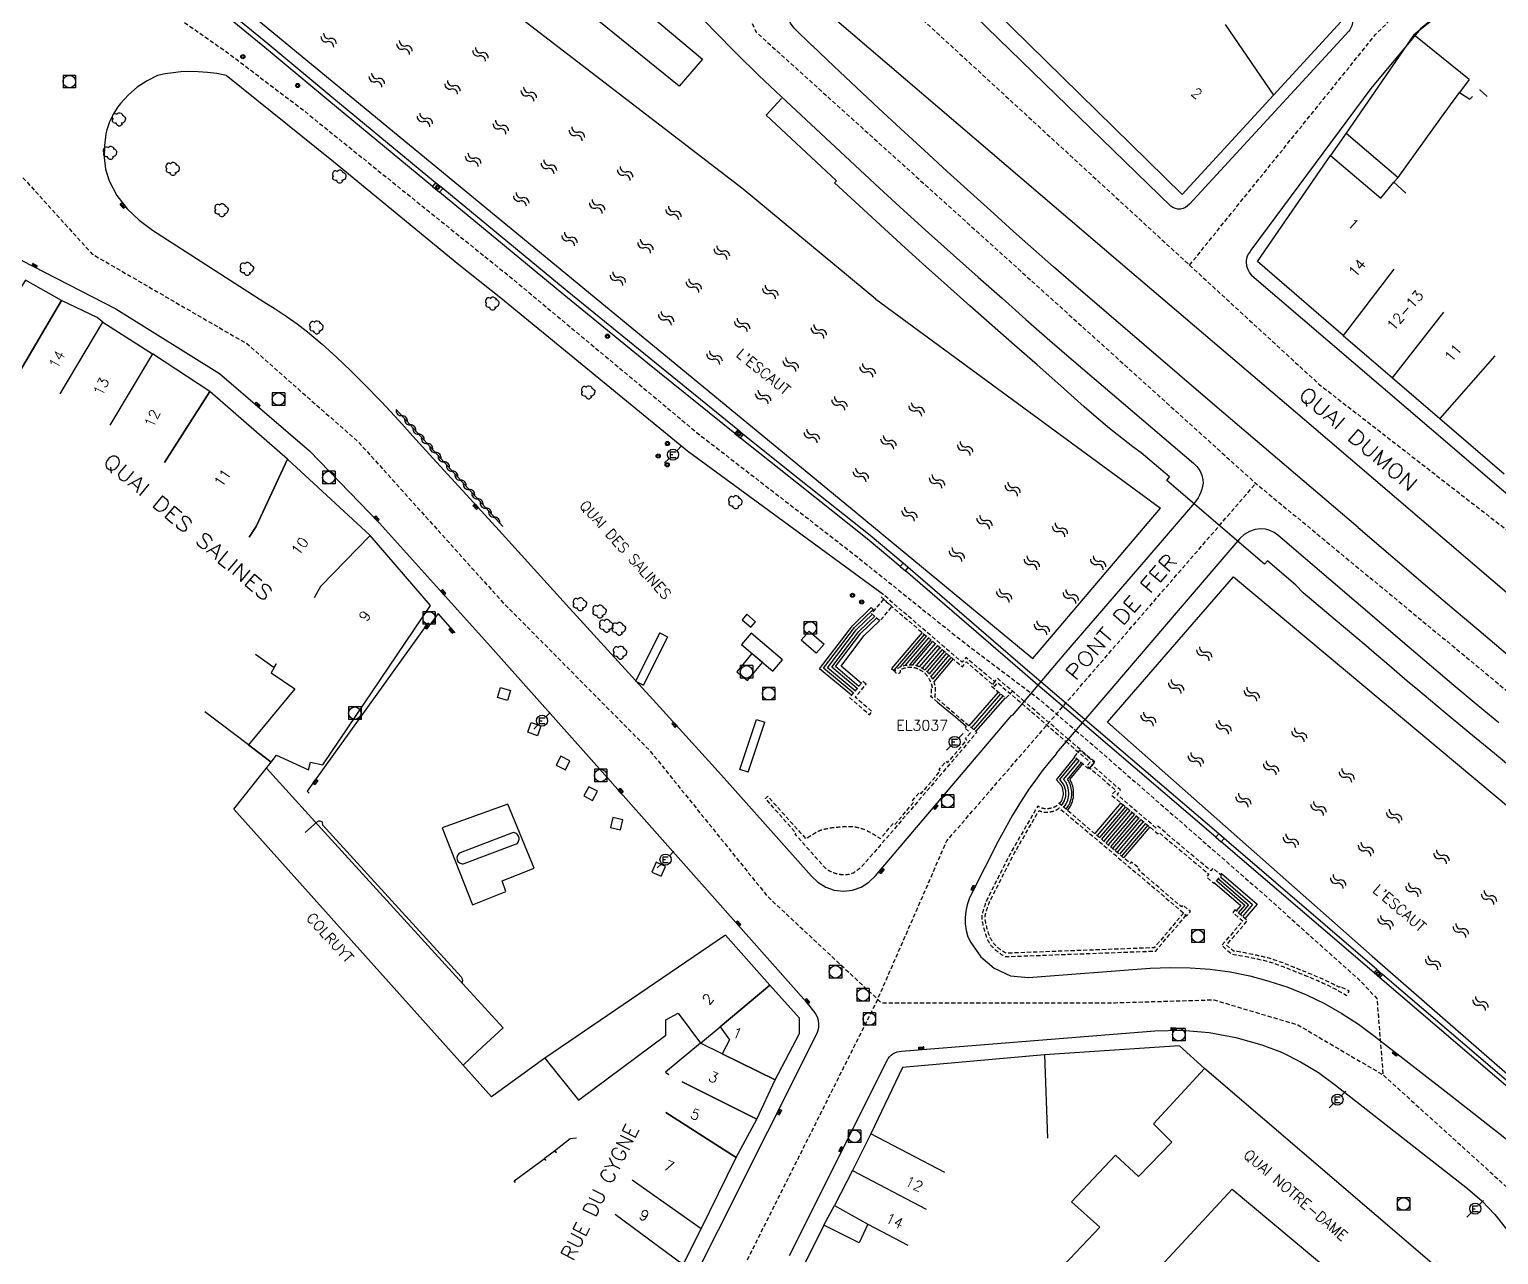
# Model space of a CAD drawing. Header units: millimetres. Extents: x 80000 to 81000, y 144000 to 145000.
# Drawn here: x 80439.8 to 80616.2, y 144771.5 to 144918.7 of the extents above; entities that cross this region are included whole.
import ezdxf
from ezdxf.enums import TextEntityAlignment as Align

# ---------------------------------------------------------------- set-up
doc = ezdxf.new("R2010")
doc.units = ezdxf.units.MM
doc.linetypes.add('DASHED', pattern=[0.75, 0.5, -0.25])
doc.layers.get('0').update_dxf_attribs({"linetype": 'CONTINUOUS'})
for name, color, linetype in [('W0001', 6, 'DASHED'), ('W0008', 7, 'CONTINUOUS'), ('W0100', 7, 'CONTINUOUS'), ('W0112', 1, 'DASHED'), ('W0120', 7, 'CONTINUOUS'), ('W0300', 7, 'CONTINUOUS'), ('W0310', 3, 'CONTINUOUS'), ('W0322', 7, 'CONTINUOUS'), ('W0400', 7, 'CONTINUOUS'), ('W0420', 7, 'CONTINUOUS'), ('W0471', 7, 'CONTINUOUS'), ('W0500', 5, 'DASHED'), ('W0515', 5, 'CONTINUOUS'), ('W0984', 7, 'CONTINUOUS'), ('W0989', 7, 'CONTINUOUS'), ('W0991', 7, 'CONTINUOUS')]:
    doc.layers.add(name, color=color, linetype=linetype)
doc.styles.get("Standard").update_dxf_attribs({"font": 'romans.shx', "width": 0.85})

# ---------------------------------------------------------------- blocks, each defined once
blk = doc.blocks.new('T400')
for p, q in [((-0.15, 0.3), (0.15, 0.3)), ((-0.15, -0.25), (-0.15, 0.3)), ((-0.15, 0.15), (0.15, 0.15)), ((-0.15, 0), (0.15, 0)), ((0.15, 0.3), (0.15, -0.25)), ((-0.15, -0.15), (0.15, -0.15)), ((-0.15, -0.25), (-0.15, -0.3)), ((-0.15, -0.3), (0.15, -0.3)), ((0.15, -0.3), (0.15, -0.25))]:
    blk.add_line(p, q)
blk = doc.blocks.new('T300')
for p, q in [((-0.8, 0.51), (-0.86, 0.34)), ((-0.86, 0.34), (-0.86, 0.17)), ((-0.86, 0.17), (-0.74, 0.06)), ((-0.69, 0.63), (-0.8, 0.51)), ((-0.8, -0.06), (-0.74, 0.06)), ((-0.74, 0.06), (-0.69, 0.11)), ((-0.57, 0.69), (-0.69, 0.63)), ((-0.46, 0.69), (-0.57, 0.69)), ((-0.29, 0.63), (-0.46, 0.69)), ((-0.29, 0.63), (-0.17, 0.74)), ((-0.23, 0.57), (-0.29, 0.63)), ((-0.17, 0.74), (-0.06, 0.8)), ((-0.06, 0.8), (0.06, 0.8)), ((0.06, 0.8), (0.23, 0.74)), ((0.23, 0.74), (0.34, 0.63)), ((0.34, 0.63), (0.4, 0.51)), ((0.46, 0.46), (0.34, 0.46)), ((0.4, 0.51), (0.4, 0.46)), ((0.57, 0.4), (0.46, 0.46)), ((0.57, 0.4), (0.69, 0.29)), ((0.69, 0.29), (0.74, 0.17)), ((0.74, 0.06), (0.69, -0.17)), ((0.74, 0.17), (0.74, 0.06)), ((-0.8, -0.17), (-0.8, -0.06)), ((-0.8, -0.23), (-0.8, -0.17)), ((-0.74, -0.34), (-0.8, -0.23)), ((-0.69, -0.4), (-0.74, -0.34)), ((-0.51, -0.46), (-0.69, -0.4)), ((-0.4, -0.46), (-0.51, -0.46)), ((-0.4, -0.46), (-0.34, -0.46)), ((-0.34, -0.46), (-0.34, -0.4)), ((-0.34, -0.51), (-0.34, -0.46)), ((-0.29, -0.63), (-0.34, -0.51)), ((-0.17, -0.74), (-0.29, -0.63)), ((-0.06, -0.8), (-0.17, -0.74)), ((0.06, -0.8), (-0.06, -0.8)), ((0.17, -0.74), (0.06, -0.8)), ((0.23, -0.69), (0.17, -0.74)), ((0.29, -0.46), (0.23, -0.46)), ((0.29, -0.63), (0.23, -0.69)), ((0.46, -0.4), (0.29, -0.46)), ((0.34, -0.51), (0.29, -0.63)), ((0.34, -0.51), (0.34, -0.46)), ((0.57, -0.34), (0.46, -0.4)), ((0.63, -0.29), (0.57, -0.34)), ((0.69, -0.17), (0.63, -0.29))]:
    blk.add_line(p, q)
blk = doc.blocks.new('t322o')
at = {"color": 0, "linetype": 'Continuous'}
for radius in [0.25, 0.15]:
    blk.add_circle((0, 0), radius, dxfattribs=at)
blk = doc.blocks.new('T420')
for p, q in [((0.75, 0.75), (-0.75, 0.75)), ((-0.75, 0.75), (-0.75, -0.75)), ((0.75, 0.75), (0.75, -0.75)), ((0.75, -0.75), (-0.75, -0.75))]:
    blk.add_line(p, q)
blk.add_ellipse((0, 0), major_axis=(-0.53, 0.53), ratio=1, start_param=3.926991, end_param=10.210176)
blk = doc.blocks.new('T471')
for p, q in [((-0.333334, 0.333334), (-0.333334, -0.333334)), ((-0.333334, 0.333334), (0.333334, 0.333334)), ((-0.333334, 0), (0, 0)), ((0.500001, 0.500001), (1.000002, 1.000002)), ((-0.500001, -0.500001), (-1.000002, -1.000002)), ((-0.333334, -0.333334), (0.333334, -0.333334))]:
    blk.add_line(p, q)
blk.add_ellipse((0, 0), major_axis=(0.471405, 0.471405), ratio=1, start_param=5.4977871438, end_param=11.780972451)
blk = doc.blocks.new('t310o')
at = {"color": 0, "linetype": 'Continuous'}
for centre, start, end in [((-0.5, 0.38), 216.8699, 323.1304), ((0.5, -0.37), 36.8699, 143.1303)]:
    blk.add_arc(centre, 0.625, start, end, dxfattribs=at)
blk = doc.blocks.new('t500o')
at = {"color": 0, "linetype": 'Continuous'}
for centre, start, end in [((-0.5, 0.625), 216.8699, 323.1301), ((0.5, -0.125), 36.8699, 143.1301), ((0.5, -0.625), 36.8699, 143.1301), ((-0.5, 0.125), 216.8699, 323.1301)]:
    blk.add_arc(centre, 0.625, start, end, dxfattribs=at)

msp = doc.modelspace()

# ---------------------------------------------------------------- linework, layer by layer
at = {"layer": 'W0001', "flags": 128}
for points in [[(80379.19, 145000), (80390.16, 144987.34), (80414.04, 144963.28), (80428.9, 144946.38), (80446.82, 144927.65), (80463.6, 144915.86), (80472.2, 144909.34), (80497.26, 144889.14), (80519.88, 144870.27), (80538.44, 144855.9), (80551.44, 144845.47), (80560.06, 144838.96)], [(80467.69, 144999.75), (80516.09, 144943.43), (80527.02, 144918.35), (80586.91, 144864.24), (80624.72, 144832.99), (80646.97, 144815.68), (80697.3, 144768.57), (80715.86, 144751.98), (80751.01, 144720.15), (80765.67, 144705.83), (80784.92, 144683.07), (80800.96, 144664.34), (80816.38, 144645.82), (80833.14, 144624.99), (80838.28, 144615.82), (80851.53, 144598.5), (80913.66, 144512.39), (80928.63, 144494.66), (80943.12, 144480.69), (80949.47, 144474.52)], [(80579.07, 144890.36), (80601.39, 144918.05), (80604.88, 144921.5), (80622.54, 144935.86), (80635.03, 144948.35), (80666.13, 144980.95), (80682.11, 144997)], [(80517.12, 144940.84), (80537.61, 144928.49), (80594.63, 144876.03), (80716.1, 144781.74), (80737.66, 144792.54), (80780.74, 144793.92), (80840.32, 144791.92), (80912.56, 144805.5), (80930.46, 144805.13), (81000, 144886.68)], [(80438.02, 144901.97), (80447.33, 144891.69), (80465.89, 144880.93), (80479.31, 144869.1), (80496.63, 144849.86), (80514.29, 144832.03), (80528.4, 144814.54), (80542.06, 144801.78), (80570.14, 144801.78), (80581.97, 144802.13), (80592.05, 144799.12), (80602.29, 144793.12), (80623.3, 144774.05), (80632.34, 144768.29), (80665.56, 144739.87), (80709.16, 144702.63), (80722.41, 144690.69), (80739.73, 144675.52), (80759.7, 144652.03), (80777.33, 144629.79), (80800.92, 144601.88), (80826, 144569.74), (80848.81, 144540.25), (80878.09, 144499.42), (80897.86, 144474.52)], [(80513.74, 144669.14), (80501.74, 144652.72), (80462.51, 144615.82), (80446.44, 144624.3), (80451.23, 144634.37), (80480.73, 144679.55), (80486.9, 144695.45), (80510.22, 144739.42), (80541.48, 144801.85), (80549.93, 144821.23), (80587.01, 144864.14)], [(80560.06, 144838.96), (80561.05, 144838.21), (80565.39, 144834.48)], [(80565.39, 144834.48), (80568.24, 144832.04), (80587.95, 144814.83), (80599.6, 144804.36), (80601.56, 144802.27), (80602.29, 144793.12)]]:
    msp.add_lwpolyline(points, dxfattribs=at)
at = {"layer": 'W0008'}
for points in [[(80508.71, 144933.16), (80506.7, 144934.44), (80493.43, 144945.38), (80491.8, 144939.33), (80506.46, 144926.99), (80520.58, 144915.11), (80517.8, 144911.86), (80508.15, 144919.66), (80495.2, 144930.21), (80494.21, 144931.09), (80492.03, 144933.16), (80484.15, 144940.86), (80479.94, 144945.15), (80466.71, 144958.85), (80451.37, 144974.69), (80446.76, 144979.96), (80442.83, 144984.52), (80439.06, 144989.21), (80430.44, 145000)], [(80637.19, 144946.45), (80615.74, 144925.49), (80614.06, 144924.68), (80606.79, 144918.74), (80600.82, 144911.57), (80586.43, 144892.17), (80586.32, 144892.01), (80586.21, 144891.84), (80586.11, 144891.67), (80586.03, 144891.5), (80585.95, 144891.31), (80585.9, 144891.12), (80585.86, 144890.92), (80585.85, 144890.72), (80585.9, 144890.26), (80586.04, 144889.82), (80586.25, 144889.42), (80586.54, 144889.06)], [(80598.32, 144921.18), (80598.49, 144920.87), (80598.61, 144920.53), (80598.67, 144920.18), (80598.68, 144919.83), (80598.67, 144919.64), (80598.64, 144919.46), (80598.6, 144919.28), (80598.55, 144919.1), (80598.48, 144918.92), (80598.39, 144918.76), (80598.29, 144918.6), (80598.17, 144918.45), (80579.04, 144897.68), (80578.82, 144897.47), (80578.57, 144897.29), (80578.29, 144897.16), (80577.99, 144897.09), (80577.67, 144897.08), (80577.36, 144897.14), (80577.07, 144897.26), (80576.81, 144897.45), (80551.96, 144921.57), (80529.46, 144943.42)], [(80533.74, 144916.73), (80531.62, 144918.8), (80531.18, 144919.41), (80530.97, 144920.15), (80531.06, 144920.92), (80531.44, 144921.61), (80532.04, 144922.09), (80532.78, 144922.31), (80533.56, 144922.24), (80534.24, 144921.86), (80551.28, 144907.29), (80570.48, 144890.88)], [(80519.43, 144921.19), (80522.03, 144918.47), (80524.68, 144915.79), (80527.36, 144913.15), (80530.1, 144910.57), (80541.84, 144899.62), (80544.78, 144896.92), (80547.74, 144894.24), (80550.71, 144891.57), (80553.69, 144888.92), (80556.55, 144886.38), (80559.41, 144883.84), (80562.29, 144881.32), (80565.18, 144878.83), (80579.52, 144866.58), (80579.94, 144866.17), (80580.29, 144865.7), (80580.55, 144865.15), (80580.67, 144864.57), (80580.68, 144864.19), (80580.63, 144863.81), (80580.55, 144863.44), (80580.43, 144863.08), (80580.27, 144862.75), (80580.09, 144862.42), (80579.88, 144862.12), (80579.65, 144861.83), (80573.8, 144855.02), (80564.19, 144843.82), (80557.78, 144836.29)], [(80599.3, 144858.84), (80582.09, 144873.49), (80565.13, 144888.07), (80562.72, 144890.16), (80560.32, 144892.28), (80557.94, 144894.41), (80555.57, 144896.55), (80552.77, 144899.08), (80549.97, 144901.61), (80547.19, 144904.15), (80544.42, 144906.71), (80541.74, 144909.2), (80539.07, 144911.7), (80536.41, 144914.21), (80533.76, 144916.73)], [(80455.17, 144913.14), (80453.92, 144912.5), (80452.75, 144911.72), (80451.69, 144910.8), (80450.74, 144909.77), (80450.43, 144909.37), (80450.14, 144908.94), (80449.88, 144908.51), (80449.64, 144908.05), (80449.43, 144907.58), (80449.26, 144907.1), (80449.11, 144906.61), (80448.99, 144906.11), (80448.8, 144904.71), (80448.76, 144903.29), (80448.93, 144901.87), (80449.36, 144900.5), (80450.29, 144898.71), (80451.52, 144897.12), (80452.96, 144895.74), (80454.56, 144894.56), (80467.94, 144885.95), (80469.28, 144885.09), (80470.61, 144884.21), (80471.92, 144883.3), (80473.2, 144882.33), (80474.96, 144880.85), (80476.67, 144879.31), (80478.33, 144877.71), (80479.96, 144876.1), (80482.09, 144873.91), (80484.15, 144871.68), (80486.19, 144869.42), (80488.24, 144867.17), (80495.79, 144858.91), (80504.65, 144849.18), (80515.09, 144837.73), (80522.89, 144829.1), (80533.67, 144816.98), (80534.46, 144816.24), (80535.39, 144815.67), (80536.42, 144815.3), (80537.51, 144815.17), (80538.6, 144815.3), (80539.64, 144815.67), (80540.56, 144816.25), (80541.35, 144817.01), (80557.73, 144836.3)], [(80542.28, 144850.82), (80518.78, 144868.02), (80496.37, 144886.39), (80491.36, 144890.4), (80476.29, 144902.76), (80463.4, 144913.15), (80462.3, 144913.36), (80461.18, 144913.5), (80460.06, 144913.58), (80458.94, 144913.6), (80457.99, 144913.56), (80457.04, 144913.47), (80456.1, 144913.33), (80455.17, 144913.14)], [(80707.22, 144912.86), (80702.13, 144908.18), (80678.76, 144886.69), (80657.98, 144867.59), (80636.97, 144848.34), (80636.62, 144848.1), (80636.22, 144847.97), (80635.82, 144847.91), (80635.42, 144847.91), (80635.06, 144847.94), (80634.7, 144848.03), (80634.36, 144848.18), (80634.05, 144848.39), (80608.1, 144870.63), (80586.55, 144889.08)], [(80618.76, 144829.16), (80615.67, 144831.7), (80612.59, 144834.24), (80609.51, 144836.79), (80606.45, 144839.36), (80605.2, 144840.4), (80603.96, 144841.46), (80602.73, 144842.51), (80601.49, 144843.56), (80600.26, 144844.62), (80599.02, 144845.68), (80597.78, 144846.73), (80596.54, 144847.78), (80592.71, 144851.02), (80591.82, 144851.91), (80588.43, 144854.83), (80588.08, 144854.46), (80576.33, 144864.5), (80576.65, 144864.92), (80573.26, 144867.82), (80572.26, 144868.55), (80569.27, 144870.88), (80566.41, 144873.35), (80563.6, 144875.88), (80560.77, 144878.38), (80558.07, 144880.74), (80555.37, 144883.11), (80552.67, 144885.48), (80549.99, 144887.87), (80547.46, 144890.14), (80544.94, 144892.42), (80542.43, 144894.71), (80539.94, 144897.02), (80536.46, 144900.24), (80536.69, 144900.48), (80528.25, 144908.36), (80530.08, 144910.35)], [(80435.97, 144892.4), (80450.17, 144885.12), (80462.63, 144877.36), (80473.41, 144868.06), (80481.82, 144859.36), (80495.16, 144844.54), (80508.57, 144829.49), (80524.58, 144811.4)], [(80570.5, 144890.89), (80592.86, 144871.81), (80620.77, 144847.95), (80650.34, 144822.65), (80650.93, 144822.08), (80651.28, 144821.67), (80651.57, 144821.2), (80651.74, 144820.66), (80651.76, 144820.1), (80651.72, 144819.85), (80651.64, 144819.62), (80651.54, 144819.39), (80651.42, 144819.18), (80651.26, 144818.99), (80651.08, 144818.82), (80650.88, 144818.68), (80650.66, 144818.56), (80650.13, 144818.41), (80649.57, 144818.4), (80649.04, 144818.54), (80648.56, 144818.8), (80645.37, 144821.11)], [(80616.18, 144835.39), (80613.48, 144837.63), (80610.79, 144839.88), (80608.1, 144842.14), (80605.43, 144844.42), (80589.66, 144857.94), (80589.22, 144858.26), (80588.72, 144858.5), (80588.19, 144858.65), (80587.63, 144858.69), (80586.93, 144858.6), (80586.26, 144858.38), (80585.63, 144858.02), (80585.11, 144857.53), (80577.93, 144849.15), (80569.49, 144839.28), (80563.06, 144831.75)], [(80599.31, 144858.86), (80607.89, 144851.5), (80610.84, 144848.99), (80613.8, 144846.5), (80616.77, 144844.01), (80619.75, 144841.54), (80622.77, 144839.05), (80625.79, 144836.57), (80628.82, 144834.11), (80631.87, 144831.66), (80635.22, 144828.99), (80638.59, 144826.35), (80641.97, 144823.72), (80645.37, 144821.11)], [(80563.1, 144831.71), (80562.23, 144830.68), (80561.38, 144829.61), (80560.57, 144828.52), (80559.79, 144827.41), (80558.79, 144825.87), (80557.82, 144824.31), (80556.91, 144822.71), (80556.05, 144821.09), (80552.93, 144814.94), (80552.62, 144814.25), (80552.38, 144813.53), (80552.21, 144812.78), (80552.12, 144812.02), (80552.13, 144811.24), (80552.24, 144810.46), (80552.46, 144809.71), (80552.79, 144809), (80553.99, 144807.3), (80555.59, 144805.91), (80557.56, 144805.02), (80559.74, 144804.81), (80574.34, 144805.91), (80576.75, 144806.02), (80579.15, 144805.98), (80581.55, 144805.8), (80583.93, 144805.47), (80586.28, 144805), (80588.6, 144804.38), (80590.88, 144803.63), (80593.1, 144802.72), (80595.26, 144801.68), (80597.34, 144800.49), (80599.34, 144799.19), (80601.27, 144797.77), (80610.59, 144790.5), (80627.51, 144777.21)], [(80510.71, 144751.04), (80522.51, 144774.52), (80534.36, 144798.11), (80534.5, 144798.48), (80534.57, 144798.86), (80534.58, 144799.26), (80534.53, 144799.64), (80534.45, 144799.94), (80534.31, 144800.22), (80534.15, 144800.48), (80533.99, 144800.73), (80533.78, 144801.02), (80533.56, 144801.3), (80533.32, 144801.57), (80533.09, 144801.84), (80524.59, 144811.42)], [(80531.03, 144771.41), (80542.77, 144794.85), (80542.9, 144795.08), (80543.06, 144795.29), (80543.25, 144795.48), (80543.46, 144795.64), (80543.7, 144795.78), (80543.95, 144795.88), (80544.2, 144795.94), (80544.47, 144795.98), (80574.89, 144798.42), (80578.15, 144798.49), (80581.41, 144798.21), (80584.61, 144797.61), (80587.74, 144796.73), (80590.11, 144795.83), (80592.37, 144794.7), (80594.53, 144793.38), (80596.57, 144791.89), (80612.44, 144779.45), (80614.15, 144777.97), (80615.71, 144776.34), (80617.11, 144774.57)]]:
    msp.add_lwpolyline(points, dxfattribs=at)
at = {"layer": 'W0008', "flags": 128}
for points in [[(80538.48, 144838.72), (80534.66, 144841.88), (80538.59, 144847.05), (80540.84, 144849.24)], [(80541.16, 144848.94), (80540.84, 144849.24)], [(80490.91, 144846.18), (80488.85, 144848.54), (80487.87, 144847.18), (80487.62, 144847.37), (80473.13, 144827.18), (80473.38, 144826.94)], [(80538.69, 144838.98), (80535.13, 144841.95), (80538.84, 144846.83), (80541.07, 144849)], [(80538.92, 144839.24), (80535.62, 144842.01), (80539.1, 144846.6), (80540.99, 144848.44)], [(80539.15, 144839.52), (80536.13, 144842.08), (80539.38, 144846.36), (80541.27, 144848.2)], [(80539.35, 144839.75), (80536.56, 144842.14), (80539.61, 144846.15), (80541.51, 144848)], [(80539.67, 144840.13), (80537.23, 144842.21), (80539.98, 144845.83), (80541.88, 144847.68)], [(80515.46, 144846.18), (80512.56, 144840.39)], [(80516.4, 144845.7), (80513.5, 144839.91)], [(80515.47, 144846.2), (80516.4, 144845.7)], [(80546.97, 144846.25), (80543.3, 144841.92), (80543.74, 144841.56)], [(80547.23, 144846.03), (80543.56, 144841.71)], [(80547.48, 144845.82), (80544.32, 144842.1)], [(80547.72, 144845.61), (80544.91, 144842.3)], [(80548, 144845.37), (80545.46, 144842.37)], [(80548.21, 144845.19), (80545.81, 144842.36)], [(80548.52, 144844.93), (80546.26, 144842.27)], [(80548.8, 144844.69), (80546.62, 144842.12)], [(80549.08, 144844.45), (80546.96, 144841.95)], [(80549.36, 144844.21), (80547.28, 144841.76)], [(80549.63, 144843.98), (80547.56, 144841.55)], [(80549.89, 144843.75), (80547.8, 144841.28)], [(80550.18, 144843.51), (80548.02, 144840.96)], [(80550.44, 144843.28), (80548.2, 144840.64)], [(80550.7, 144843.06), (80548.36, 144840.3)], [(80512.56, 144840.39), (80513.5, 144839.91)], [(80547.58, 144841.03), (80547.57, 144841.02)], [(80552.62, 144835.03), (80556.14, 144839.09)], [(80552.88, 144834.8), (80556.4, 144838.87)], [(80553.15, 144834.57), (80556.67, 144838.63)], [(80553.42, 144834.34), (80556.95, 144838.4)], [(80525.07, 144829.79), (80527.08, 144835.81)], [(80526.07, 144829.45), (80528.08, 144835.47)], [(80527.08, 144835.81), (80528.08, 144835.47)], [(80526.07, 144829.45), (80525.07, 144829.79)], [(80570.82, 144825.78), (80567.7, 144822.09)], [(80571.09, 144825.56), (80567.97, 144821.86)], [(80571.38, 144825.32), (80568.25, 144821.62)], [(80571.63, 144825.11), (80568.5, 144821.41)], [(80571.89, 144824.89), (80568.77, 144821.19)], [(80572.16, 144824.67), (80569.03, 144820.96)], [(80572.44, 144824.44), (80569.31, 144820.73)], [(80572.71, 144824.21), (80569.58, 144820.5)], [(80572.96, 144824), (80569.83, 144820.29)], [(80573.22, 144823.78), (80570.09, 144820.07)], [(80573.5, 144823.55), (80570.37, 144819.84)], [(80573.78, 144823.32), (80570.64, 144819.61)], [(80574.04, 144823.11), (80570.9, 144819.39)], [(80574.28, 144822.91), (80571.14, 144819.19)], [(80582.1, 144816.15), (80585.21, 144813.47), (80584.64, 144812.8)], [(80582.32, 144816.41), (80585.7, 144813.51), (80584.9, 144812.58)], [(80582.53, 144816.65), (80586.14, 144813.55), (80585.15, 144812.38)], [(80582.76, 144816.91), (80586.63, 144813.59), (80585.41, 144812.15)], [(80582.88, 144817.31), (80582.77, 144817.17)], [(80582.88, 144817.31), (80587.17, 144813.63), (80585.7, 144811.91)]]:
    msp.add_lwpolyline(points, dxfattribs=at)
for points in [[(80526.97, 144847.53), (80525.9, 144848.43), (80525.34, 144847.77), (80526.41, 144846.87)], [(80525.28, 144844.79), (80529.03, 144841.58), (80530.19, 144842.94), (80526.45, 144846.15)], [(80535.21, 144844.85), (80534.25, 144843.74), (80532.45, 144845.3), (80533.41, 144846.41)], [(80526, 144840.47), (80527.8, 144842.64), (80526.53, 144843.7), (80524.72, 144841.53)], [(80497.18, 144838.08), (80495.98, 144838.44), (80496.34, 144839.62), (80497.54, 144839.26)], [(80501.2, 144835.02), (80500.77, 144833.84), (80499.61, 144834.26), (80500.04, 144835.45)], [(80504.68, 144830.83), (80503.58, 144831.37), (80503.05, 144830.31), (80504.15, 144829.76)], [(80507.98, 144827.17), (80506.94, 144827.72), (80506.36, 144826.63), (80507.41, 144826.08)], [(80489.35, 144822.77), (80492.99, 144813.55), (80497, 144815.14), (80496.53, 144816.41), (80500.39, 144817.94), (80497.22, 144825.63)], [(80510.75, 144822.54), (80511.02, 144823.74), (80509.82, 144824.01), (80509.56, 144822.81)], [(80516.14, 144818.15), (80515.02, 144818.64), (80514.52, 144817.47), (80515.63, 144816.99)]]:
    msp.add_lwpolyline(points, close=True, dxfattribs=at)
for points in [[(80563.47, 144825.66, 0.092382), (80563.82, 144826.31, 0.078577), (80563.92, 144826.94, 0.117187), (80563.7, 144827.85), (80563.09, 144828.56), (80565.3, 144831.25)], [(80563.7, 144825.47, 0.092382), (80564.11, 144826.22, 0.078577), (80564.22, 144826.94, 0.121185), (80563.95, 144828.02), (80563.49, 144828.57), (80565.53, 144831.05)], [(80563.97, 144825.25, 0.092382), (80564.44, 144826.12, 0.078577), (80564.56, 144826.94, 0.124877), (80564.24, 144828.21), (80563.94, 144828.57), (80565.8, 144830.83)], [(80564.25, 144825.03, 0.092382), (80564.78, 144826.01, 0.078577), (80564.92, 144826.94, 0.128048), (80564.54, 144828.42), (80564.41, 144828.57), (80566.08, 144830.61)], [(80564.43, 144824.88, 0.092382), (80565, 144825.94, 0.078577), (80565.15, 144826.94, 0.129789), (80564.73, 144828.55), (80564.71, 144828.58), (80566.26, 144830.46)], [(80472.91, 144822.21), (80474.37, 144823.53, -0.147348), (80474.53, 144823.61, -0.099468), (80474.79, 144823.59, -0.231591), (80474.96, 144823.45), (80474.98, 144823.16), (80491.62, 144804.89, -0.076714), (80491.72, 144804.71, -0.076714), (80491.77, 144804.51, -0.074216), (80491.76, 144804.31, -0.074216), (80491.69, 144804.12)]]:
    msp.add_lwpolyline(points, format="xyb", dxfattribs=at)
msp.add_lwpolyline([(80498.54, 144821.67), (80498.49, 144821.79, 0.415493), (80497.65, 144822.16), (80491.52, 144819.77, 0.397294), (80491.14, 144818.97), (80491.15, 144818.92, 0.427618), (80492, 144818.51), (80498.16, 144820.82, 0.416617)], format="xyb", close=True, dxfattribs=at)
at = {"layer": 'W0100'}
for p, q in [((80578.17, 144898.84, 6), (80555.63, 144920.93)), ((80606, 144918.02, 6), (80597.86, 144906.22)), ((80612.64, 144912.63), (80606, 144918.02, 6)), ((80612.64, 144912.63), (80611.46, 144911.07)), ((80609.32, 144908.11), (80611.46, 144911.07)), ((80589.14, 144910.78), (80578.17, 144898.84, 6)), ((80604.1, 144900.88), (80609.32, 144908.11)), ((80597.86, 144906.22), (80596, 144903.52)), ((80597.86, 144906.22), (80604.1, 144900.88)), ((80596, 144903.52), (80602.01, 144898.39)), ((80602.01, 144898.39), (80603.58, 144900.31)), ((80603.58, 144900.31), (80604.1, 144900.88)), ((80603.58, 144900.31), (80605.04, 144899.01)), ((80603.59, 144889.89), (80597.52, 144881.92)), ((80603.43, 144876.83), (80609.6, 144884.72)), ((80597.52, 144881.92), (80603.43, 144876.83)), ((80615.72, 144879.45), (80609.12, 144871.93)), ((80603.43, 144876.83), (80609.12, 144871.93)), ((80609.12, 144871.93), (80616.84, 144865.3)), ((80561.65, 144795.51), (80562.02, 144785.51)), ((80574.74, 144787.24), (80580.87, 144793.86)), ((80540.81, 144786.04), (80538.6, 144781.65)), ((80549.67, 144781.39), (80540.81, 144786.04)), ((80570.17, 144783.47), (80564.9, 144777.87)), ((80538.6, 144781.65), (80536.45, 144777.42)), ((80538.6, 144781.65), (80547.44, 144776.99)), ((80535.16, 144775.08), (80536.45, 144777.42)), ((80536.45, 144777.42), (80540.44, 144775.17)), ((80535.16, 144775.08), (80530.95, 144766.57)), ((80539.39, 144772.93), (80535.16, 144775.08)), ((80540.44, 144775.17), (80539.39, 144772.93)), ((80540.44, 144775.17), (80545.25, 144772.67))]:
    msp.add_line(p, q, dxfattribs=at)
at = {"layer": 'W0100', "elevation": 6}
msp.add_lwpolyline([(80614.38, 144923.8), (80613.81, 144924.26), (80606, 144918.02)], dxfattribs=at)
at = {"layer": 'W0100'}
for points in [[(80583.33, 144919.24), (80589.14, 144910.78)], [(80611.46, 144911.07), (80612.71, 144910.29), (80613.03, 144910.59)], [(80613.86, 144911.37), (80613.89, 144911.39), (80614.8, 144910.62)], [(80597.52, 144881.92), (80587.22, 144890.78), (80596, 144903.52)], [(80443.65, 144886.1), (80439.32, 144888.54), (80432.31, 144877.78), (80436.01, 144875.54)], [(80438.58, 144877.48), (80443.65, 144886.1)], [(80448.63, 144883.5), (80447.92, 144884.05), (80443.65, 144886.1), (80438.58, 144877.48)], [(80443.47, 144874.91), (80448.63, 144883.5), (80454.59, 144879.71)], [(80443.47, 144874.91), (80448.63, 144883.5)], [(80454.59, 144879.71), (80449.44, 144871.12)], [(80461.45, 144875.19), (80454.59, 144879.71), (80449.44, 144871.12)], [(80470.79, 144867.05), (80461.45, 144875.19), (80456.03, 144866.65)], [(80456.03, 144866.65), (80461.45, 144875.19)], [(80466.18, 144857.69), (80467, 144858.98), (80470.79, 144867.05)], [(80480.7, 144857.89), (80470.79, 144867.05), (80467, 144858.98), (80466.18, 144857.69)], [(80487.96, 144849.5), (80480.7, 144857.89), (80474.76, 144851.78), (80473.97, 144850.39)], [(80469.43, 144842.48), (80469.16, 144842.02), (80468.81, 144841.4), (80471.65, 144839.46), (80466.1, 144832.74), (80468.83, 144830.68), (80469.45, 144831.49), (80473.3, 144829.75), (80473.56, 144830.67), (80475.02, 144830.34), (80487.96, 144849.5)], [(80466.93, 144843.62), (80469.16, 144842.02), (80469.43, 144842.48)], [(80501.68, 144795.12), (80495.28, 144790.46), (80464.32, 144825.01), (80468.83, 144830.68), (80466.1, 144832.74), (80460.85, 144836.71)], [(80528.68, 144803.88), (80523.35, 144809.89), (80501.68, 144795.12), (80505.73, 144790.06), (80516.21, 144797.88), (80516.21, 144799.73), (80517.66, 144800.52), (80520.36, 144796.93), (80522.71, 144798.89), (80528.68, 144803.88)], [(80529.33, 144792.53), (80532.24, 144798.07), (80532.26, 144799.93), (80528.68, 144803.88), (80522.71, 144798.89), (80523.82, 144797.32), (80522.97, 144795.65), (80529.33, 144792.53)], [(80527.1, 144787.81), (80529.33, 144792.53), (80522.97, 144795.65), (80520.36, 144796.93), (80516.14, 144793.43), (80516.56, 144793.16)], [(80580.87, 144793.86), (80577.87, 144796.6), (80561.65, 144795.51)], [(80561.65, 144795.51), (80544.59, 144793.99), (80540.81, 144786.04)], [(80614.46, 144746.64), (80612.49, 144748.83), (80619.32, 144756.41), (80620.03, 144760.03), (80620.44, 144760.57), (80618.48, 144762.28), (80618.18, 144761.92), (80617.66, 144761.99), (80611.34, 144767.55), (80611.78, 144768.13), (80609.99, 144769.93), (80609.71, 144769.71), (80608.77, 144770.61), (80608.41, 144770.26), (80580.87, 144793.86)], [(80518.14, 144792.27), (80527.1, 144787.81)], [(80524.64, 144783.18), (80527.1, 144787.81), (80518.14, 144792.27)], [(80516.2, 144788.61), (80524.64, 144783.18)], [(80520.42, 144774.61), (80524.64, 144783.18), (80516.2, 144788.61)], [(80574.74, 144787.24), (80576.95, 144785.05), (80572.93, 144780.92), (80570.17, 144783.47)], [(80503.08, 144783.78), (80502.84, 144783.95), (80501.61, 144783.05), (80501.83, 144782.86)], [(80505.46, 144785.51), (80504.71, 144785.44), (80502.84, 144783.95), (80503.08, 144783.78)], [(80498.13, 144780.17), (80497.98, 144780.4), (80501.61, 144783.05), (80501.83, 144782.86)], [(80520.42, 144774.61), (80512.16, 144780.47)], [(80554.31, 144745.86), (80555.38, 144748.29), (80584.19, 144779.38), (80596.39, 144769.2), (80577.88, 144748.08), (80577.37, 144748.49), (80575.66, 144746.66), (80583.03, 144740.07), (80585.34, 144742.64), (80584.47, 144743.42), (80586.96, 144746.35), (80587.47, 144745.99), (80586.27, 144743.93), (80585.94, 144742.32), (80585.94, 144740.08), (80586.58, 144737.74), (80587.87, 144736.09), (80590.64, 144734.13), (80593.54, 144733.72), (80596.59, 144734.13), (80599.27, 144735.79), (80600.6, 144734.32), (80614.46, 144746.64)], [(80564.9, 144777.87), (80568.31, 144774.81), (80553.82, 144759.54), (80551.38, 144762.02)], [(80510.11, 144776.37), (80518.28, 144770.35), (80514.11, 144761.74), (80507.24, 144769.63), (80506.94, 144769.88)], [(80510.11, 144776.37), (80518.28, 144770.35), (80520.42, 144774.61)]]:
    msp.add_lwpolyline(points, dxfattribs=at)
at = {"layer": 'W0100', "flags": 128}
for points in [[(80548.81, 144837.86), (80550.18, 144836.75), (80550.95, 144836.12), (80552.23, 144834.98), (80552.11, 144834.78)], [(80468.24, 144829.93), (80475.24, 144822.25), (80491.4, 144804.54), (80496.68, 144798.75), (80493.64, 144795.98), (80493.64, 144795.98), (80491.85, 144794.29), (80491.85, 144794.29), (80491.85, 144794.29)]]:
    msp.add_lwpolyline(points, dxfattribs=at)
at = {"layer": 'W0100'}
msp.add_polyline3d([(80589.14, 144910.78, 0), (80597.27, 144919.62, 6), (80587.74, 144934.25, 6)], dxfattribs=at)
at = {"layer": 'W0112', "flags": 128}
for points in [[(80542.33, 144850.24), (80540.87, 144848.54), (80541.91, 144847.65), (80543.37, 144849.35)], [(80540.23, 144840.02), (80539.86, 144840.35), (80538.23, 144838.44), (80540.64, 144836.37), (80540.95, 144836.75), (80538.92, 144838.47)], [(80566.94, 144829.86), (80565.23, 144831.31), (80565.91, 144832.11), (80567.62, 144830.66)]]:
    msp.add_lwpolyline(points, close=True, dxfattribs=at)
for points in [[(80542.03, 144850.53), (80542.68, 144849.97), (80542.66, 144849.93), (80551.79, 144842.13), (80552.27, 144842.7), (80555.67, 144839.8), (80556.02, 144840.2), (80557.56, 144838.89), (80558.97, 144837.68)], [(80559.22, 144837.97), (80557.81, 144839.18), (80555.98, 144840.75), (80555.63, 144840.34), (80552.22, 144843.24), (80551.75, 144842.68), (80543.16, 144850.02), (80543.18, 144850.06), (80542.28, 144850.82)], [(80555.73, 144840.4), (80555.28, 144839.82), (80557, 144838.36), (80557.81, 144839.18)], [(80558.97, 144837.68), (80564.25, 144833.14)], [(80564.5, 144833.43), (80559.22, 144837.97)], [(80564.25, 144833.14), (80565.63, 144831.95), (80567.13, 144830.67), (80566.76, 144830.24), (80567.08, 144829.96), (80570.22, 144827.29), (80569.7, 144826.71), (80575.29, 144822.07), (80575.4, 144822.22), (80581.38, 144817.2), (80581.11, 144816.89), (80582.04, 144816.08), (80582.89, 144817.07), (80581.89, 144817.93), (80581.62, 144817.62), (80575.25, 144822.97), (80575.06, 144822.75), (80570.37, 144826.76), (80570.76, 144827.33), (80567.34, 144830.34), (80567.74, 144830.66), (80565.88, 144832.24), (80564.5, 144833.43)]]:
    msp.add_lwpolyline(points, dxfattribs=at)
for points in [[(80548.81, 144837.86), (80547.99, 144838.55), (80547.99, 144838.55), (80548.03, 144838.69, 0.02847), (80548.07, 144838.99, 0.022618), (80548.08, 144839.23, 0.022618), (80548.07, 144839.47), (80548.2, 144839.48), (80548.19, 144839.69, 0.02699), (80548.16, 144839.81, 0.063575), (80547.9, 144840.52, 0.056621), (80547.43, 144841.21, 0.075124), (80547.13, 144841.48, 0.035707), (80546.38, 144841.88, 0.12241), (80545.44, 144842.05, 0.100398), (80544.3, 144841.73, -0.404187), (80544.18, 144841.33, -1), (80543.89, 144841.86, -0.130174), (80545.42, 144842.37, -0.12241), (80546.51, 144842.18, -0.035707), (80547.3, 144841.75, -0.075124), (80547.68, 144841.42, -0.056621), (80548.19, 144840.67, -0.181729), (80548.46, 144838.56), (80553.53, 144834.25), (80551.89, 144832.31), (80542.05, 144820.81), (80539.78, 144818.21, -0.0408), (80539.52, 144817.96, -0.018979), (80538.9, 144817.48, -0.115226), (80538.12, 144817.17, -0.086499), (80537.01, 144817.18, -0.065781), (80535.89, 144817.56, -0.09847), (80535.25, 144818.04), (80533, 144820.58), (80531.71, 144822.05), (80531.82, 144822.14), (80528.14, 144826.32), (80528.43, 144826.58), (80532.24, 144822.32), (80533, 144821.48), (80534.23, 144822.26, -0.059611), (80535.15, 144822.61, -0.035738), (80536.63, 144822.86, -0.030009), (80538.41, 144822.93, -0.086417), (80539.81, 144822.66, -0.059618), (80541.62, 144821.7), (80541.96, 144821.51), (80543.5, 144823.33), (80543.68, 144823.18), (80546, 144825.92), (80545.82, 144826.08), (80546.66, 144827.06), (80546.84, 144826.89), (80549.16, 144829.61), (80548.99, 144829.78), (80549.82, 144830.75), (80550, 144830.6), (80552.33, 144833.31), (80552.15, 144833.48), (80552.75, 144834.18), (80552.11, 144834.78)], [(80578.35, 144812.55), (80574.81, 144808.38), (80557.06, 144807.72, -0.072466), (80555.77, 144808.66, -0.104337), (80555.12, 144809.65, -0.050666), (80554.54, 144811.69, -0.115718), (80554.59, 144812.49, -0.013927), (80554.97, 144813.66, -0.031488), (80555.18, 144814.13), (80558.04, 144819.77), (80561, 144824.86, 0.03201), (80561.32, 144824.74, 0.094833), (80561.96, 144824.66, 0.039731), (80562.6, 144824.76, 0.055628), (80563.07, 144824.93, 0.077306), (80563.41, 144825.16), (80563.42, 144825.17), (80571.94, 144817.99), (80578.74, 144812.22), (80579.19, 144812.74), (80578.26, 144813.51), (80578.08, 144813.3), (80572.88, 144817.77), (80573.02, 144817.93), (80572.08, 144818.69), (80571.93, 144818.51), (80563.38, 144825.73), (80563.12, 144825.44, -0.073131), (80562.9, 144825.29, -0.055628), (80562.51, 144825.15, -0.039731), (80561.94, 144825.06, -0.094833), (80561.44, 144825.12, -0.072004), (80560.85, 144825.4), (80557.69, 144819.96), (80554.82, 144814.31, 0.031488), (80554.6, 144813.8, 0.013927), (80554.21, 144812.6, 0.115718), (80554.15, 144811.63, 0.050666), (80554.75, 144809.5, 0.104337), (80555.49, 144808.38, 0.077124), (80556.96, 144807.31), (80575, 144807.99), (80578.66, 144812.29)]]:
    msp.add_lwpolyline(points, format="xyb", dxfattribs=at)
msp.add_lwpolyline([(80584.51, 144812.93), (80584.25, 144812.63), (80585.44, 144811.6), (80582.93, 144808.66), (80584.16, 144807.61, -0.020959), (80587.94, 144806.87, -0.035015), (80590.14, 144806.18, -0.002476), (80592.84, 144805.1, -0.041386), (80597.92, 144802.66), (80598.22, 144803.18), (80597.12, 144803.72), (80597.06, 144803.61, 0.032518), (80592.98, 144805.47, 0.002473), (80590.29, 144806.55, 0.035015), (80588.03, 144807.26, 0.020346), (80584.33, 144807.99), (80583.5, 144808.7), (80586.01, 144811.64)], format="xyb", close=True, dxfattribs=at)
at = {"layer": 'W0120', "flags": 128}
for points in [[(80488.19, 144899.8), (80475.76, 144910.09), (80468.04, 144916.51), (80460.85, 144922.42), (80454.99, 144927.42), (80450.55, 144931.33)], [(80488.55, 144900.24), (80476.12, 144910.53), (80468.41, 144916.95), (80461.22, 144922.86), (80455.36, 144927.85), (80450.93, 144931.76)], [(80524.47, 144870.13), (80514, 144878.59), (80503.97, 144886.79), (80489.04, 144899.1)], [(80524.84, 144870.59), (80514.38, 144879.05), (80504.34, 144887.25), (80489.41, 144899.55)], [(80544.32, 144854.17), (80540.37, 144857.47), (80532.11, 144864.05), (80525.14, 144869.58)], [(80544.67, 144854.58), (80540.71, 144857.89), (80532.44, 144864.47), (80525.48, 144870.01)], [(80560.87, 144839.91), (80559, 144841.51), (80544.96, 144853.64)], [(80561.2, 144840.31), (80559.33, 144841.91), (80545.3, 144854.03)], [(80566.5, 144835.78), (80561.2, 144840.31)], [(80566.16, 144835.38), (80560.87, 144839.91)], [(80582.22, 144821.65), (80566.16, 144835.38)], [(80582.56, 144822.05), (80566.5, 144835.78)], [(80601.21, 144805.36), (80582.86, 144821.11)], [(80601.54, 144805.75), (80583.2, 144821.49)], [(80601.54, 144805.75), (80601.21, 144805.36), (80601.89, 144804.78), (80602.23, 144805.17), (80601.54, 144805.75)], [(80627.84, 144783.26), (80602.23, 144805.17)], [(80627.5, 144782.86), (80601.89, 144804.78)]]:
    msp.add_lwpolyline(points, dxfattribs=at)
for points in [[(80488.55, 144900.24), (80488.19, 144899.8), (80489.04, 144899.1), (80489.41, 144899.55)], [(80524.84, 144870.59), (80524.47, 144870.13), (80525.14, 144869.58), (80525.48, 144870.01)], [(80544.67, 144854.58), (80544.32, 144854.17), (80544.96, 144853.64), (80545.3, 144854.03)], [(80582.56, 144822.05), (80582.22, 144821.65), (80582.86, 144821.11), (80583.2, 144821.49)]]:
    msp.add_lwpolyline(points, close=True, dxfattribs=at)
at = {"layer": 'W0310', "flags": 128}
msp.add_lwpolyline([(80496.61, 144858.97), (80483.82, 144873.03)], dxfattribs=at)
at = {"layer": 'W0515'}
for p, q in [((80541.39, 144886.25), (80575.57, 144861.18)), ((80538.37, 144861.2), (80560.24, 144843.13)), ((80560.24, 144843.13), (80575.57, 144861.18)), ((80569.21, 144835.47), (80584.33, 144852.93)), ((80584.33, 144852.93), (80638.61, 144807.48)), ((80569.21, 144835.47), (80600.98, 144807.38))]:
    msp.add_line(p, q, dxfattribs=at)
for points in [[(80387.65, 145000), (80420.88, 144961.82), (80450.13, 144933.89), (80538.37, 144861.2)], [(80541.39, 144886.25), (80525.46, 144899.46), (80491.67, 144925.48), (80481.89, 144935.97), (80440.44, 144978.43), (80435.11, 144983.9), (80422.51, 145000)], [(80600.98, 144807.38), (80665.98, 144750.67), (80664.45, 144748.78), (80678.32, 144737.07), (80680.84, 144739.41), (80707.13, 144715.28), (80726.67, 144696.2), (80740.98, 144681.34), (80761.13, 144660.43), (80779.04, 144641.17)]]:
    msp.add_lwpolyline(points, dxfattribs=at)

# ---------------------------------------------------------------- block references
at = {"layer": 'W0300'}
for p in [(80450.58, 144907.85), (80449.53, 144903.84), (80457.04, 144901.91), (80477.04, 144900.99), (80462.9, 144896.95), (80465.94, 144889.91), (80495.41, 144885.74), (80474.3, 144882.88), (80506.92, 144875.08), (80524.59, 144861.88), (80505.92, 144849.63), (80508.28, 144848.76), (80509.09, 144847.04), (80510.6, 144846.68), (80510.75, 144843.81)]:
    msp.add_blockref('T300', p, dxfattribs=at)
at = {"layer": 'W0310', "rotation": 132.3171390832243}
for p in [(80484.5, 144872.28), (80485.51, 144871.17), (80486.52, 144870.06), (80487.53, 144868.95), (80488.54, 144867.85), (80489.55, 144866.74), (80490.55, 144865.63), (80491.56, 144864.52), (80492.57, 144863.41), (80493.58, 144862.3), (80494.59, 144861.19), (80495.6, 144860.08)]:
    msp.add_blockref('t310o', p, dxfattribs=at)
at = {"layer": 'W0322'}
for p, rotation in [((80465.42, 144915.4), 299.1213263947042), ((80471.99, 144911.93), 299.1213263947042), ((80488.8, 144899.72), 299.1213263947114), ((80509.19, 144881.82), 299.1213263947114), ((80524.97, 144870.1), 299.1213263947042), ((80516.39, 144868.93), 299.1213263947042), ((80515.28, 144867.43), 299.1213263947114), ((80516.36, 144866.38), 299.1213263947042), ((80538.6, 144850.7), 299.1213263947114), ((80539.71, 144849.9), 299.1213263947042), ((80601.71, 144805.25), 299.1213263947042)]:
    msp.add_blockref('t322o', p, dxfattribs=dict(at, rotation=rotation))
at = {"layer": 'W0400'}
for p, rotation in [((80451.01, 144897.54), 41.01865824678648), ((80440.41, 144890.29), 242.8405655895832), ((80467.18, 144873.58), 48.79377137809348), ((80493.36, 144861.35), 222.4547938720285), ((80481.47, 144859.94), 44.02931839486131), ((80489.47, 144851.08), 41.99575524400579), ((80487.52, 144846.97), 145.0280656129625), ((80490.46, 144846.47), 41.12916227379399), ((80517.23, 144835.14), 222.085741198837), ((80474.12, 144828.31), 324.3207231428795), ((80510.78, 144827.21), 41.53248103969119), ((80548.58, 144825.3), 319.6555594004321), ((80542.08, 144817.64), 319.6555593990607), ((80553.08, 144815.57), 333.122571475545), ((80524.9, 144811.3), 41.57332035412492), ((80533.18, 144801.96), 41.55688086201691), ((80577.12, 144798.62), 271.3280967643644), ((80546.86, 144796.32), 94.57481961252192), ((80603.71, 144795.67), 232.0553207262992), ((80529.8, 144788.66), 333.4585222564077), ((80537.24, 144784.15), 153.4046558326875)]:
    msp.add_blockref('T400', p, dxfattribs=dict(at, rotation=rotation))
at = {"layer": 'W0420'}
for p in [(80444.59, 144912.4), (80469.7, 144874.27), (80475.74, 144864.85), (80487.77, 144847.99), (80533.52, 144846.78), (80525.88, 144841.51), (80528.54, 144838.9), (80478.86, 144836.55), (80508.37, 144829.07), (80550.02, 144825.99), (80580.05, 144809.77), (80536.57, 144805.48), (80539.87, 144802.72), (80540.63, 144799.82), (80577.78, 144797.95), (80538.85, 144785.74), (80604.74, 144777.6)]:
    msp.add_blockref('T420', p, dxfattribs=at)
at = {"layer": 'W0471'}
for p in [(80517.05, 144867.6), (80501.33, 144835.65), (80550.87, 144833.1), (80516.16, 144818.97), (80596.82, 144790.14), (80613.36, 144777.04)]:
    msp.add_blockref('T471', p, dxfattribs=at)
at = {"layer": 'W0500'}
for p, rotation in [((80475.72, 144917.37), 320.2005686352916), ((80484.81, 144916.49), 320.3976504716082), ((80493.95, 144915.67), 320.3976504874013), ((80481.49, 144912.57), 320.3976504594247), ((80490.59, 144911.7), 320.3976504716082), ((80499.74, 144910.89), 320.5535589072643), ((80487.27, 144907.79), 320.3976504594247), ((80496.37, 144906.93), 320.5535588912532), ((80505.53, 144906.13), 320.5535589072643), ((80493.05, 144903.02), 320.5535588877606), ((80502.16, 144902.16), 320.5535588912532), ((80511.32, 144901.36), 320.5535589072643), ((80498.84, 144898.25), 320.5535588877606), ((80507.95, 144897.4), 320.5535588912532), ((80517.12, 144896.61), 320.7513993847681), ((80504.63, 144893.49), 320.5535588877606), ((80513.75, 144892.64), 320.7513993950596), ((80522.93, 144891.86), 320.7513993847681), ((80510.43, 144888.73), 320.7513993440122), ((80519.56, 144887.9), 320.7513993950596), ((80528.74, 144887.13), 320.8292745423867), ((80516.24, 144883.98), 320.7513993440122), ((80525.37, 144883.16), 320.8292745521666), ((80534.56, 144882.39), 320.8292745423867), ((80522.05, 144879.25), 320.829274606219), ((80531.19, 144878.42), 320.8292745521666), ((80540.42, 144877.72), 321.5406676942192), ((80527.87, 144874.51), 320.829274606219), ((80537.05, 144873.75), 321.5406677400521), ((80546.29, 144873.05), 321.4639894291812), ((80533.73, 144869.83), 321.5406675832465), ((80542.92, 144869.08), 321.4639893913152), ((80552.12, 144868.33), 319.9290175713926), ((80539.6, 144865.16), 321.4639895197531), ((80548.75, 144864.36), 319.9290175584308), ((80557.83, 144863.47), 319.1794230857715), ((80545.43, 144860.45), 319.9290175574963), ((80554.46, 144859.5), 319.1794230930457), ((80563.51, 144858.56), 319.1794230857715), ((80551.14, 144855.59), 319.1794230946733), ((80560.14, 144854.6), 319.1794230930457), ((80568.1, 144854.6), 319.1794230857715), ((80556.82, 144850.69), 319.1794230946733), ((80564.81, 144850.56), 319.1794230930457), ((80561.33, 144846.79), 319.1794230946733), ((80580.84, 144843.69), 319.4688122383963), ((80577.46, 144839.74), 319.4688122305229), ((80586.54, 144838.82), 319.4688122383963), ((80574.12, 144835.84), 319.4688122296021), ((80583.16, 144834.87), 319.4688122305229), ((80592.24, 144833.95), 319.4688122383963), ((80579.82, 144830.97), 319.4688122296021), ((80588.86, 144829.99), 319.4688122305229), ((80597.93, 144829.06), 319.3469099549425), ((80585.52, 144826.09), 319.4688122296021), ((80594.55, 144825.11), 319.3469099337751), ((80603.62, 144824.18), 319.3469099549425), ((80591.21, 144821.21), 319.3469099311277), ((80600.24, 144820.22), 319.3469099337751), ((80609.31, 144819.29), 319.3469099549425), ((80596.9, 144816.32), 319.3469099311277), ((80605.93, 144815.33), 319.3469099337751), ((80615.01, 144814.41), 319.465925772712), ((80602.59, 144811.43), 319.3469099311277), ((80611.62, 144810.46), 319.4659257918088), ((80608.29, 144806.56), 319.465925794956), ((80613.99, 144801.68), 319.465925794956)]:
    msp.add_blockref('t500o', p, dxfattribs=dict(at, rotation=rotation))

# ---------------------------------------------------------------- texts
for rotation, p in [(321.0935, (80527.92, 144877.55)), (319.3755, (80604.27, 144813.15))]:
    msp.add_text("L'ESCAUT", height=1.25, rotation=rotation, dxfattribs=at).set_placement(p, align=Align.MIDDLE)
at = {"layer": 'W0984'}
msp.add_text('EL3037', height=1.25, dxfattribs=at).set_placement((80546.98, 144835.09), align=Align.MIDDLE)
msp.add_text('COLRUYT', height=1.25, rotation=312.3746, dxfattribs=at).set_placement((80475.88, 144809.59), align=Align.MIDDLE)
at = {"layer": 'W0989', "width": 1.2}
for s, rotation, p in [('QUAI DUMON', 319.5, (80599.25, 144869.41)), ('QUAI DES SALINES', 319.5954, (80458.79, 144858.82)), ('PONT DE FER', 49.4318, (80570.87, 144848.13))]:
    msp.add_text(s, height=1.75, rotation=rotation, dxfattribs=at).set_placement(p, align=Align.MIDDLE)
at = {"layer": 'W0989'}
msp.add_text('RUE DU CYGNE', height=1.75, rotation=63.4219, dxfattribs=at).set_placement((80508.28, 144779.05), align=Align.MIDDLE)
at = {"layer": 'W0991'}
for s, rotation, p in [('2', 318.5496, (80579.94, 144910.99)), ('1', 318.7737, (80598.72, 144895.29)), ('14', 49.3053, (80599.18, 144890.02)), ('12-13', 49.3016, (80604.93, 144884.92)), ('14', 61.5926, (80443.09, 144879.03)), ('11', 49.2943, (80610.71, 144879.83)), ('13', 64.5128, (80448.41, 144875.78)), ('12', 64.9147, (80454.54, 144871.96)), ('11', 55.9116, (80462.96, 144864.81)), ('QUAI DES SALINES', 312.264, (80511.31, 144856.13)), ('10', 53.2335, (80472.26, 144856.61)), ('9', 55.5418, (80480.06, 144848.23)), ('2', 47.6217, (80521.25, 144802.22)), ('1', 338.3304, (80524.79, 144798.12)), ('3', 336.1985, (80521.92, 144792.83)), ('5', 339.9302, (80519.74, 144788.37)), ('QUAI NOTRE-DAME', 319.4091, (80591.78, 144778.63)), ('7', 335.3124, (80516.58, 144782.16)), ('12', 333.8477, (80546.01, 144780.02)), ('9', 332.8219, (80513.6, 144776.24)), ('14', 335.1895, (80543.65, 144775.58))]:
    msp.add_text(s, height=1.25, rotation=rotation, dxfattribs=at).set_placement(p, align=Align.MIDDLE)

doc.saveas('drawing.dxf')
